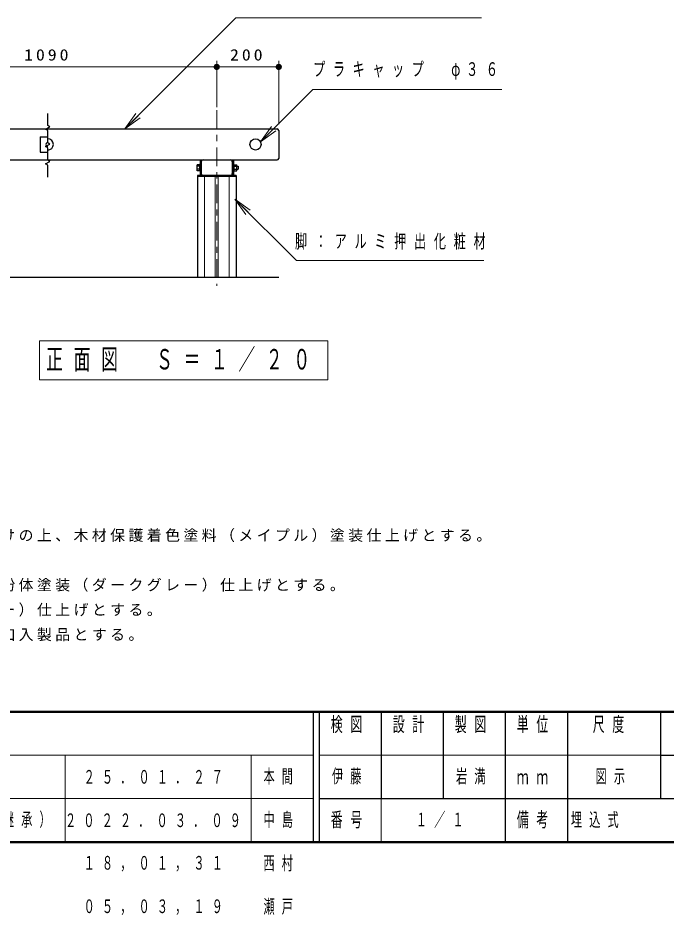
# Model space of a CAD drawing. Units: millimetres on the paper, scale 1:20. Extents: x -365 to 10, y -38 to 257.
# Drawn here: x -286.1 to -181.6, y -11.8 to 132.8 of the extents above; entities that cross this region are included whole.
import ezdxf

# ---------------------------------------------------------------- set-up
doc = ezdxf.new("R2010")
doc.units = ezdxf.units.MM
doc.linetypes.add('USER2', pattern=[6, 3, -1, 1, -1])
doc.layers.add('LY_1', color=7, linetype='Continuous', lineweight=25)
doc.layers.add('LY_2', color=7, linetype='Continuous', lineweight=13)
doc.styles.add('ＭＳ ゴシック', font='')
doc.styles.get('ＭＳ ゴシック').set_extended_font_data('MS Gothic')

# ---------------------------------------------------------------- blocks, each defined once
blk = doc.blocks.new('filled_dot')
at = {"color": 0, "linetype": 'Continuous', "lineweight": -2, "const_width": 1.25}
blk.add_lwpolyline([(-0.625, 0, 1), (0.625, 0, 1)], format="xyb", close=True, dxfattribs=at)

msp = doc.modelspace()

# ---------------------------------------------------------------- linework, layer by layer
at = {"layer": 'LY_1', "lineweight": 13}
for p, q in [((-254.031, 118.437), (-254.031, 125.937)), ((-244.031, 115.687), (-244.031, 125.937)), ((-308.531, 124.937), (-254.031, 124.937)), ((-254.031, 124.937), (-244.031, 124.937)), ((-268.843, 114.937), (-267.075, 117.412)), ((-268.843, 114.937), (-266.721, 117.058)), ((-266.368, 116.705), (-268.843, 114.937)), ((-246.982, 112.852), (-245.215, 115.327)), ((-246.982, 112.852), (-244.861, 114.973)), ((-244.508, 114.62), (-246.982, 112.852)), ((-256.031, 107.437), (-256.031, 91.027)), ((-254.281, 107.437), (-254.281, 91.027)), ((-253.781, 107.437), (-253.781, 91.027)), ((-252.031, 107.437), (-252.031, 91.027)), ((-251.102, 103.629), (-248.981, 101.508)), ((-251.102, 103.629), (-248.628, 101.861)), ((-249.335, 101.154), (-251.102, 103.629)), ((-236.137, 80.781), (-282.637, 80.781)), ((-282.637, 80.781), (-282.637, 74.481)), ((-236.137, 74.481), (-236.137, 80.781)), ((-282.637, 74.481), (-236.137, 74.481))]:
    msp.add_line(p, q, dxfattribs=at)
at = {"layer": 'LY_1', "linetype": 'USER2', "lineweight": 13}
msp.add_line((-254.031, 117.964), (-254.031, 89.67), dxfattribs=at)
at = {"layer": 'LY_1'}
for p, q in [((-318.281, 114.937), (-244.281, 114.937)), ((-244.031, 114.687), (-244.031, 110.187)), ((-282.531, 113.687), (-281.281, 113.687)), ((-282.531, 113.687), (-282.531, 111.187)), ((-318.281, 109.937), (-244.281, 109.937)), ((-282.531, 111.187), (-281.281, 111.187)), ((-256.816, 109.178), (-257.166, 109.178)), ((-257.166, 108.196), (-257.166, 109.178)), ((-256.816, 108.932), (-257.166, 108.932)), ((-256.716, 109.212), (-256.816, 109.212)), ((-256.816, 109.212), (-256.816, 108.162)), ((-256.556, 109.777), (-256.716, 109.777)), ((-256.716, 109.777), (-256.716, 107.437)), ((-256.556, 109.777), (-256.556, 107.437)), ((-256.531, 109.617), (-256.531, 107.757)), ((-251.531, 109.617), (-251.531, 107.757)), ((-251.346, 109.777), (-251.506, 109.777)), ((-251.506, 109.777), (-251.506, 107.437)), ((-251.346, 109.777), (-251.346, 107.437)), ((-251.346, 109.147), (-251.221, 109.147)), ((-251.221, 109.178), (-250.821, 109.178)), ((-251.221, 108.196), (-251.221, 109.178)), ((-251.221, 108.932), (-250.821, 108.932)), ((-250.821, 108.196), (-250.821, 109.178)), ((-250.821, 108.937), (-250.566, 108.937)), ((-250.566, 108.937), (-250.566, 108.437)), ((-256.816, 108.441), (-257.166, 108.441)), ((-256.816, 108.196), (-257.166, 108.196)), ((-257.156, 107.437), (-257.156, 91.027)), ((-250.906, 107.437), (-257.156, 107.437)), ((-250.906, 107.277), (-257.156, 107.277)), ((-256.716, 108.162), (-256.816, 108.162)), ((-251.346, 108.227), (-251.221, 108.227)), ((-251.221, 108.441), (-250.821, 108.441)), ((-251.221, 108.196), (-250.821, 108.196)), ((-250.906, 107.437), (-250.906, 91.027)), ((-250.821, 108.437), (-250.566, 108.437)), ((-305.406, 91.027), (-244.031, 91.027))]:
    msp.add_line(p, q, dxfattribs=at)
at = {"layer": 'LY_1', "lineweight": 13}
for points in [[(-268.843, 114.937), (-250.949, 132.83), (-211.358, 132.83)], [(-246.982, 112.852), (-238.55, 121.285), (-208.043, 121.285)], [(-251.102, 103.629), (-241.192, 93.718), (-210.956, 93.718)]]:
    msp.add_lwpolyline(points, dxfattribs=at)
at = {"layer": 'LY_1'}
msp.add_lwpolyline([(-281.281, 107.158), (-281.281, 109.098), (-281.627, 109.298), (-280.934, 109.698), (-281.281, 109.898), (-281.281, 111.898), (-281.627, 112.098), (-280.934, 112.498), (-281.281, 112.698), (-281.281, 114.698), (-281.627, 114.898), (-280.934, 115.298), (-281.281, 115.498), (-281.281, 117.437)], dxfattribs=at)
msp.add_circle((-247.781, 112.437), 0.9, dxfattribs=at)
for centre, radius, start, end in [((-244.281, 114.687), 0.25, 0, 89.99998), ((-281.281, 112.437), 0.9, 270.00002, 89.99998), ((-281.281, 112.437), 0.3, 89.99998, 270), ((-256.211, 109.617), 0.32, 89.99998, 179.99996), ((-251.851, 109.617), 0.32, 0, 89.99998), ((-244.281, 110.187), 0.25, 270.00002, 0), ((-256.211, 107.757), 0.32, 179.99996, 269.99995), ((-251.851, 107.757), 0.32, 269.99996, 0)]:
    msp.add_arc(centre, radius, start, end, dxfattribs=at)
at = {"layer": 'LY_2', "lineweight": 50}
for p, q in [((-365, 21), (0, 21)), ((-365, 0), (0, 0))]:
    msp.add_line(p, q, dxfattribs=at)
at = {"layer": 'LY_2', "color": 211, "lineweight": 25}
for p, q in [((-238.5, 21), (-238.5, 0)), ((-237.5, 21), (-237.5, 0)), ((-227.5, 21), (-227.5, 7)), ((-217.5, 21), (-217.5, 7)), ((-207.5, 21), (-207.5, 0)), ((-197.5, 21), (-197.5, 7)), ((-182.5, 21), (-182.5, 7)), ((-182.5, 14), (-70, 14)), ((-237.5, 7), (0, 7))]:
    msp.add_line(p, q, dxfattribs=at)
at = {"layer": 'LY_2'}
for p, q in [((-365, 14), (-238.5, 14)), ((-278.5, 14), (-278.5, 0)), ((-248.5, 14), (-248.5, 0)), ((-237.5, 14), (-182.5, 14)), ((-365, 7), (-238.5, 7)), ((-227.5, 7), (-227.5, 0))]:
    msp.add_line(p, q, dxfattribs=at)
at = {"layer": 'LY_2', "lineweight": 25}
msp.add_line((-197.5, 7), (-197.5, 0), dxfattribs=at)

# ---------------------------------------------------------------- block references
at = {"layer": 'LY_1', "lineweight": 13, "xscale": 0.4, "yscale": 0.4, "rotation": 180}
for p in [(-254.031, 124.937), (-244.031, 124.937)]:
    msp.add_blockref('filled_dot', p, dxfattribs=at)

# ---------------------------------------------------------------- texts
at = {"layer": 'LY_1', "style": 'ＭＳ ゴシック'}
for s, insert, char_height, attachment_point in [('\\T1.33;\\W1.15;1090', (-281.281, 125.937), 1.833, 8), ('\\T1.33;\\W1.15;200', (-249.031, 125.937), 1.833, 8), ('\\T1.63;\\W0.65;プラキャップ\u3000φ３６', (-238.476, 124.285), 2.199, 4), ('\\T1.64;\\W0.65;脚：アルミ押出化粧材', (-241.405, 96.718), 2.199, 4), ('\\T1.64;\\W0.6;正面図\u3000Ｓ＝１／２０', (-259.387, 77.631), 3.299, 5), ('\\T1.23;木材は、ヒノキ（一等材）とし、カンナ・ペーパーがけの上、木材保護着色塗料（メイプル）塗装仕上げとする。', (-359.8, 48.343), 1.76, 7), ('\\T1.23;鋼材は、電気亜鉛メッキ処理の上、ポリエステル樹脂粉体塗装（ダークグレー）仕上げとする。', (-359.8, 40.343), 1.76, 7), ('\\T1.23;アルミ押出化粧材は、アルマイト（シャンパンシルバー）仕上げとする。', (-359.8, 36.343), 1.76, 7), ('\\T1.23;本製品は、（一社）日本公園施設業協会賠償責任保険加入製品とする。', (-359.8, 32.343), 1.76, 7), ('\\T1.64;\\W0.6;２５．０１．２７', (-275.5, 10.5), 2.199, 4), ('\\T1.64;\\W0.6;本間', (-246.5, 10.5), 2.199, 4), ('\\T1.64;\\W0.6;伊藤', (-232.5, 10.5), 2.199, 5), ('\\T1.64;\\W0.6;岩満', (-212.5, 10.5), 2.199, 5), ('\\T1.64;\\W0.6;図示', (-190, 10.5), 2.199, 5), ('\\T1.64;\\W0.6;フレーム設計変更（□→ＰＬ）に伴う型番変更（改訂事項継承）', (-365.25, 3.5), 2.199, 4), ('\\T1.64;\\W0.6;２０２２．０３．０９', (-278.5, 3.5), 2.199, 4), ('\\T1.64;\\W0.6;中島', (-246.5, 3.5), 2.199, 4), ('\\T1.64;\\W0.6;１／１', (-217.5, 3.5), 2.199, 5), ('\\T1.64;\\W0.6;埋込式', (-192.5, 3.5), 2.199, 5), ('\\T1.64;\\W0.6;１８，０１，３１', (-275.5, -3.5), 2.199, 4), ('\\T1.64;\\W0.6;西村', (-246.5, -3.5), 2.199, 4), ('\\T1.64;\\W0.6;０５，０３，１９', (-275.5, -10.5), 2.199, 4), ('\\T1.64;\\W0.6;瀬戸', (-246.5, -10.5), 2.199, 4)]:
    msp.add_mtext(s, dxfattribs=dict(at, insert=insert, char_height=char_height, attachment_point=attachment_point))
at = {"layer": 'LY_2', "color": 4, "char_height": 2.346, "style": 'ＭＳ ゴシック'}
for s, insert, attachment_point in [('\\T1.64;\\W0.6;検図', (-232.5, 20.167), 2), ('\\T1.64;\\W0.6;設計', (-222.5, 20.167), 2), ('\\T1.64;\\W0.6;製図', (-212.5, 20.167), 2), ('\\T1.64;\\W0.6;単位', (-202.5, 20.167), 2), ('\\T1.64;\\W0.6;尺度', (-190.25, 20.167), 2), ('\\T1.64;\\W0.6;ｍｍ', (-202.5, 10.5), 5), ('\\T1.64;\\W0.6;番号', (-232.5, 3.5), 5), ('\\T1.64;\\W0.6;備考', (-202.5, 3.5), 5)]:
    msp.add_mtext(s, dxfattribs=dict(at, insert=insert, attachment_point=attachment_point))

doc.saveas('drawing.dxf')
